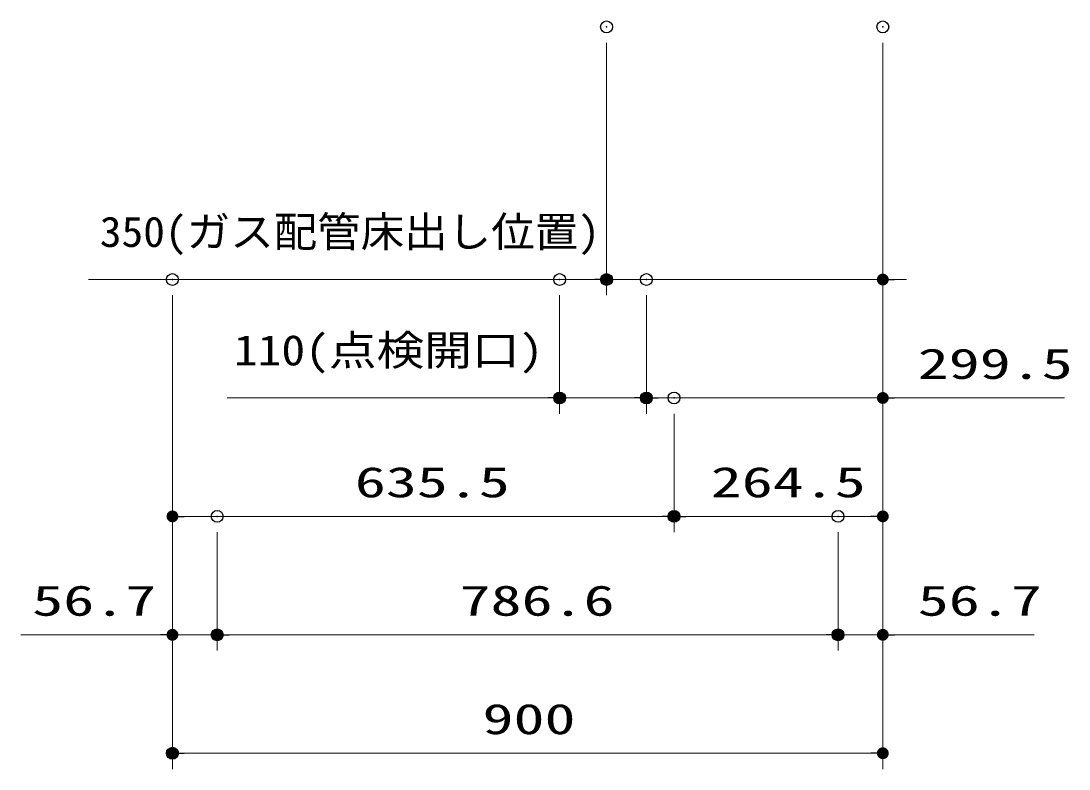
# Model space of a CAD drawing. Units: millimetres, scale not verified. Extents: x -9797 to 9797, y -4555 to 4555.
# Drawn here: x -613 to 715, y -2856 to -1908 of the extents above; entities that cross this region are included whole.
import ezdxf
from ezdxf.enums import TextEntityAlignment as Align

# ---------------------------------------------------------------- set-up
doc = ezdxf.new("R2010")
doc.units = ezdxf.units.MM
doc.header["$LTSCALE"] = 30
doc.header["$PDMODE"] = 32
doc.header["$PDSIZE"] = 15
for name, color, linetype, lineweight in [('0-0_0', 7, 'Continuous', 25), ('0-3_寸法ﾚｲﾔｰ', 30, 'Continuous', 13), ('0-4_DEFPOINTS', 7, 'Continuous', 25)]:
    doc.layers.add(name, color=color, linetype=linetype, lineweight=lineweight)
doc.styles.add('ＭＳ ゴシック', font='')
doc.styles.get('ＭＳ ゴシック').set_extended_font_data('MS Gothic')

# ---------------------------------------------------------------- blocks, each defined once
blk = doc.blocks.new('_DOT')
at = {"layer": '0-0_0', "color": 30}
blk.add_line((-15, 0), (-30, 0), dxfattribs=at)
for points in [[(0, 0), (-15, 0), (-14.88, 1.88)], [(0, 0), (-14.88, -1.88), (-15, 0)], [(0, 0), (-14.88, 1.88), (-14.53, 3.73)], [(0, 0), (-14.53, -3.73), (-14.88, -1.88)], [(0, 0), (-14.53, 3.73), (-13.95, 5.52)], [(0, 0), (-13.95, -5.52), (-14.53, -3.73)], [(0, 0), (-13.95, 5.52), (-13.14, 7.23)], [(0, 0), (-13.14, -7.23), (-13.95, -5.52)], [(0, 0), (-13.14, 7.23), (-12.14, 8.82)], [(0, 0), (-12.14, -8.82), (-13.14, -7.23)], [(0, 0), (-12.14, 8.82), (-10.93, 10.27)], [(0, 0), (-10.93, -10.27), (-12.14, -8.82)], [(0, 0), (-10.93, 10.27), (-9.56, 11.56)], [(0, 0), (-9.56, -11.56), (-10.93, -10.27)], [(0, 0), (-9.56, 11.56), (-8.04, 12.66)], [(0, 0), (-8.04, -12.66), (-9.56, -11.56)], [(0, 0), (-8.04, 12.66), (-6.39, 13.57)], [(0, 0), (-6.39, -13.57), (-8.04, -12.66)], [(0, 0), (-6.39, 13.57), (-4.64, 14.27)], [(0, 0), (-4.64, -14.27), (-6.39, -13.57)], [(0, 0), (-4.64, 14.27), (-2.81, 14.73)], [(0, 0), (-2.81, -14.73), (-4.64, -14.27)], [(0, 0), (-2.81, 14.73), (-0.94, 14.97)], [(0, 0), (-0.94, -14.97), (-2.81, -14.73)], [(0, 0), (-0.94, 14.97), (0.94, 14.97)], [(0, 0), (0.94, -14.97), (-0.94, -14.97)], [(0, 0), (0.94, 14.97), (2.81, 14.73)], [(0, 0), (2.81, 14.73), (4.64, 14.27)], [(0, 0), (4.64, 14.27), (6.39, 13.57)], [(0, 0), (6.39, 13.57), (8.04, 12.66)], [(0, 0), (8.04, 12.66), (9.56, 11.56)], [(0, 0), (9.56, 11.56), (10.93, 10.27)], [(0, 0), (10.93, 10.27), (12.14, 8.82)], [(0, 0), (12.14, 8.82), (13.14, 7.23)], [(0, 0), (13.14, 7.23), (13.95, 5.52)], [(0, 0), (13.95, 5.52), (14.53, 3.73)], [(0, 0), (14.53, 3.73), (14.88, 1.88)], [(0, 0), (14.88, 1.88), (15, 0)], [(0, 0), (2.81, -14.73), (0.94, -14.97)], [(0, 0), (4.64, -14.27), (2.81, -14.73)], [(0, 0), (6.39, -13.57), (4.64, -14.27)], [(0, 0), (8.04, -12.66), (6.39, -13.57)], [(0, 0), (9.56, -11.56), (8.04, -12.66)], [(0, 0), (10.93, -10.27), (9.56, -11.56)], [(0, 0), (12.14, -8.82), (10.93, -10.27)], [(0, 0), (13.14, -7.23), (12.14, -8.82)], [(0, 0), (13.95, -5.52), (13.14, -7.23)], [(0, 0), (14.53, -3.73), (13.95, -5.52)], [(0, 0), (14.88, -1.88), (14.53, -3.73)], [(0, 0), (15, 0), (14.88, -1.88)]]:
    blk.add_solid(points, dxfattribs=at)

msp = doc.modelspace()

# ---------------------------------------------------------------- linework, layer by layer
at = {"layer": '0-3_寸法ﾚｲﾔｰ'}
for p, q in [((129.07, -1935.93), (129.07, -2255.93)), ((479.07, -1935.93), (479.07, -2255.93)), ((479.07, -1935.93), (479.07, -2855.93)), ((479.07, -1935.93), (479.07, -2705.93)), ((479.07, -1935.93), (479.07, -2555.93)), ((479.07, -1935.93), (479.07, -2405.93)), ((129.07, -2235.93), (-527.22, -2235.93)), ((114.07, -2235.93), (99.07, -2235.93)), ((479.07, -2235.93), (129.07, -2235.93)), ((494.07, -2235.93), (509.07, -2235.93)), ((-420.93, -2255.93), (-420.93, -2855.93)), ((-420.93, -2255.93), (-420.93, -2705.93)), ((-420.93, -2255.93), (-420.93, -2555.93)), ((69.57, -2255.93), (69.57, -2405.93)), ((179.57, -2255.93), (179.57, -2405.93)), ((179.57, -2255.93), (179.57, -2405.93)), ((69.57, -2385.93), (-351.67, -2385.93)), ((54.57, -2385.93), (39.57, -2385.93)), ((179.57, -2385.93), (69.57, -2385.93)), ((164.57, -2385.93), (149.57, -2385.93)), ((479.07, -2385.93), (179.57, -2385.93)), ((194.57, -2385.93), (209.57, -2385.93)), ((479.07, -2385.93), (709.07, -2385.93)), ((494.07, -2385.93), (509.07, -2385.93)), ((214.57, -2405.93), (214.57, -2555.93)), ((214.57, -2405.93), (214.57, -2555.93)), ((-405.93, -2535.93), (199.57, -2535.93)), ((464.07, -2535.93), (229.57, -2535.93)), ((-364.23, -2555.93), (-364.23, -2705.93)), ((-364.23, -2555.93), (-364.23, -2705.93)), ((422.37, -2555.93), (422.37, -2705.93)), ((422.37, -2555.93), (422.37, -2705.93)), ((-420.93, -2685.93), (-612.84, -2685.93)), ((-435.93, -2685.93), (-450.93, -2685.93)), ((-420.93, -2685.93), (-364.23, -2685.93)), ((-349.23, -2685.93), (407.37, -2685.93)), ((-349.23, -2685.93), (-334.23, -2685.93)), ((407.37, -2685.93), (392.37, -2685.93)), ((479.07, -2685.93), (422.37, -2685.93)), ((479.07, -2685.93), (670.97, -2685.93)), ((494.07, -2685.93), (509.07, -2685.93)), ((464.07, -2835.93), (-405.93, -2835.93))]:
    msp.add_line(p, q, dxfattribs=at)
at = {"layer": '0-4_DEFPOINTS'}
for p in [(129.07, -1915.93), (479.07, -1915.93), (479.07, -1915.93), (-420.93, -2235.93), (69.57, -2235.93), (129.07, -2235.93), (179.57, -2235.93), (179.57, -2235.93), (69.57, -2385.93), (179.57, -2385.93), (214.57, -2385.93), (-364.23, -2535.93), (214.57, -2535.93), (422.37, -2535.93), (-364.23, -2685.93), (422.37, -2685.93), (-420.93, -2835.93)]:
    msp.add_point(p, dxfattribs=at)

# ---------------------------------------------------------------- block references
at = {"layer": '0-3_寸法ﾚｲﾔｰ', "xscale": 0.5, "yscale": 0.5}
for p in [(129.07, -2235.93), (69.57, -2385.93), (179.57, -2385.93), (214.57, -2535.93), (479.07, -2535.93), (-420.93, -2685.93), (422.37, -2685.93), (422.37, -2685.93), (479.07, -2835.93)]:
    msp.add_blockref('_DOT', p, dxfattribs=at)
at = {"layer": '0-3_寸法ﾚｲﾔｰ', "xscale": 0.5, "yscale": 0.5, "rotation": 180}
for p in [(479.07, -2235.93), (179.57, -2385.93), (479.07, -2385.93), (-420.93, -2535.93), (214.57, -2535.93), (-364.23, -2685.93), (-364.23, -2685.93), (479.07, -2685.93), (-420.93, -2835.93)]:
    msp.add_blockref('_DOT', p, dxfattribs=at)

# ---------------------------------------------------------------- texts
at = {"layer": '0-3_寸法ﾚｲﾔｰ', "style": 'ＭＳ ゴシック'}
for s, height, width, p in [('350(ガス配管床出し位置)', 38.49, 1.05, (-512.93, -2206.19)), ('110(点検開口)', 38.48, 1.15, (-343.1, -2356.19)), ('299.5', 38.49, 1.5, (523.35, -2373.33)), ('635.5', 38.49, 1.5, (-189.85, -2523.33)), ('264.5', 38.49, 1.5, (261.1, -2523.33)), ('56.7', 38.49, 1.5, (-598.55, -2673.33)), ('786.6', 38.49, 1.5, (-57.15, -2673.33)), ('56.7', 38.49, 1.5, (523.35, -2673.33)), ('900', 38.49, 1.5, (-28.08, -2823.33))]:
    msp.add_text(s, height=height, dxfattribs=dict(at, width=width)).set_placement(p, align=Align.BOTTOM_LEFT)

doc.saveas('drawing.dxf')
